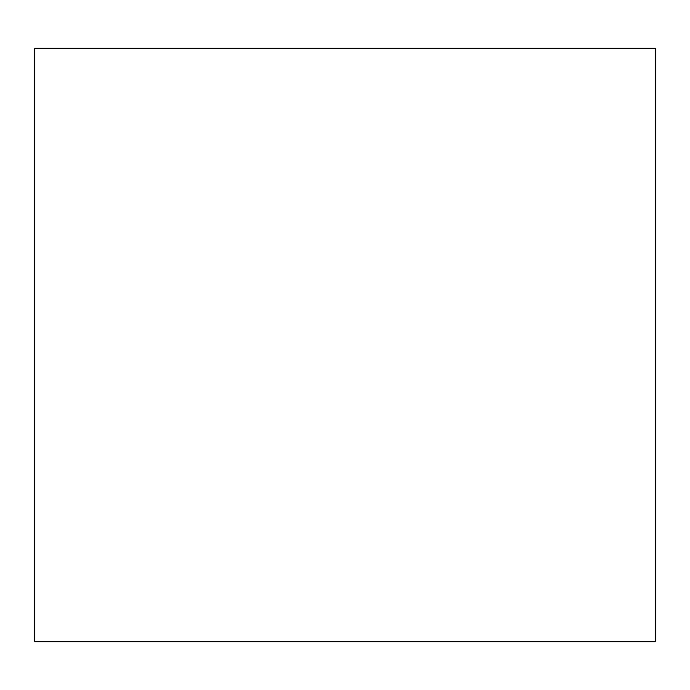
<?xml version="1.0" encoding="UTF-8"?>
<svg xmlns="http://www.w3.org/2000/svg" width="690" height="690" viewBox="0 0 690 690"><rect width="100%" height="100%" fill="white"/><g stroke="black" fill="none" stroke-linecap="round" stroke-linejoin="round"><path stroke-width="1.03" d="M655.5 48.481L34.5 48.481L34.5 641.519L655.5 641.519L655.5 48.481"/></g></svg>
